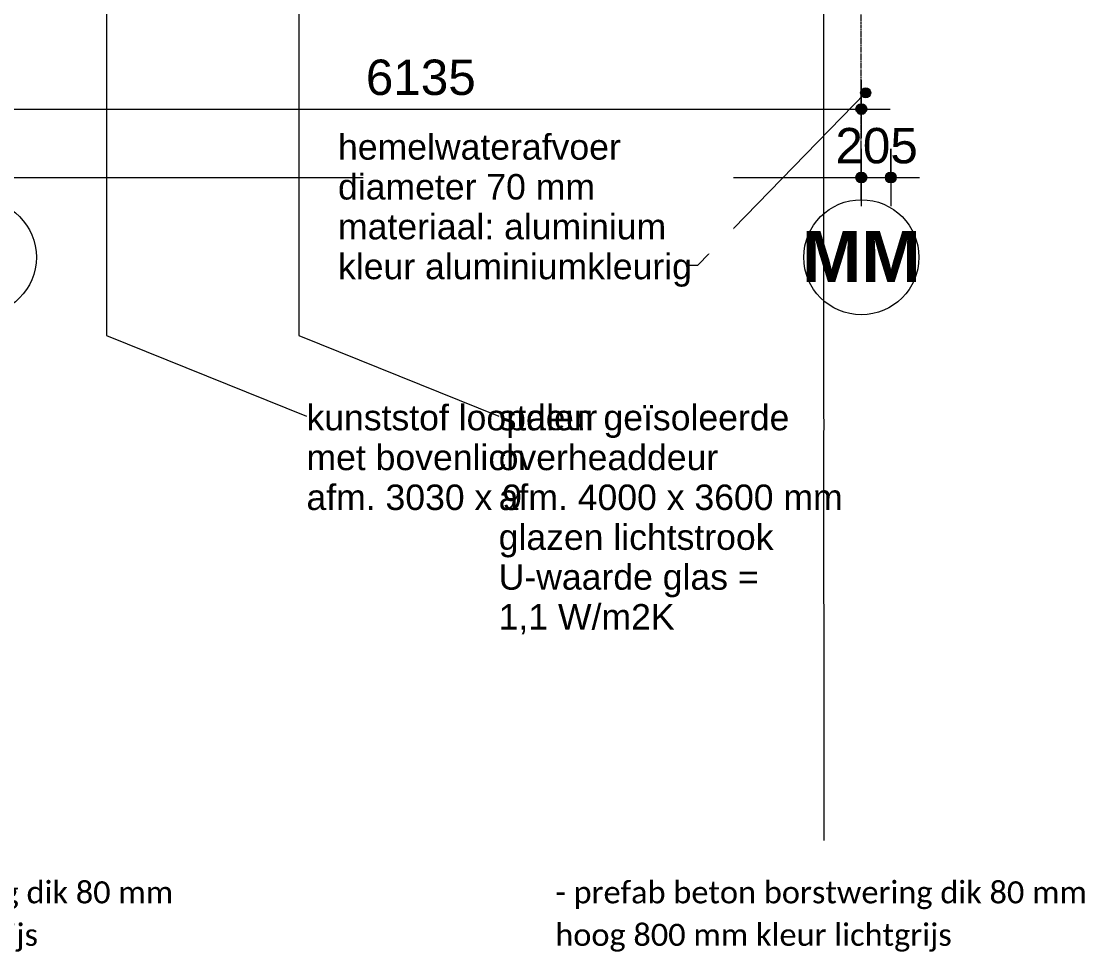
# Model space of a CAD drawing. Header units: millimetres. Extents: x 48682 to 485846, y -7071 to 11878.
# Drawn here: x 222370 to 229763, y -7071 to -604 of the extents above; entities that cross this region are included whole.
import ezdxf

# ---------------------------------------------------------------- set-up
doc = ezdxf.new("R2010")
doc.units = ezdxf.units.MM
doc.linetypes.add('Grid Line', pattern=[22.225, 12.7, -3.175, 3.175, -3.175])
for name, color, linetype, lineweight in [('A-ANNO-DIMS', 211, 'Continuous', 9), ('A-ANNO-DIMS-100', 211, 'Continuous', 9), ('G-ANNO-TEXT', 231, 'Continuous', 9), ('S-GRID', 1, 'Continuous', 9), ('S-GRID-IDEN', 1, 'Continuous', 18)]:
    doc.layers.add(name, color=color, linetype=linetype, lineweight=lineweight)
doc.styles.add('Arial', font='arial.ttf', dxfattribs={"height": 177.035928})
doc.styles.add('Arial_1', font='arial.ttf', dxfattribs={"height": 245.883234})
doc.styles.add('Arial_B', font='', dxfattribs={"height": 355.164671})
doc.styles.add('Calibri', font='calibri.ttf', dxfattribs={"height": 153.100159})
doc.styles.get('Arial_B').set_extended_font_data('Arial', bold=True)
doc.dimstyles.new('2_5mm', dxfattribs={"dimscale": 304.8, "dimtxt": 250, "dimasz": 0.918635, "dimexe": 0.656168, "dimexo": 0.0625, "dimgap": 0.082021, "dimtad": 1, "dimdec": 4, "dimzin": 0, "dimdsep": 46, "dimtxsty": 'Arial_1', "dimblk1": 'DOTSMALL', "dimblk2": 'DOTSMALL', "dimsah": 1, "dimcen": 0.09, "dimdle": 0.656168, "dimazin": 0, "dimtfac": 1, "dimtdec": 4, "dimtix": 1, "dimtmove": 0, "dimatfit": 3, "dimfxl": 0.656168, "dimfxlon": 1, "dimtvp": 1, "dimtolj": 1, "dimtzin": 0, "dimlwd": 13, "dimlwe": 13, "dimarcsym": 2})

# ---------------------------------------------------------------- blocks, each defined once
blk = doc.blocks.new('Grid - r_4_0mm-300507-linkergebouw zuidoostgevel')
at = {"layer": 'S-GRID-IDEN'}
blk.add_circle((49902.5, -2244.1), 400, dxfattribs=at)
blk = doc.blocks.new('DIMBLOCK29-linkergebouw zuidoostgevel')
at = {"layer": 'A-ANNO-DIMS-100', "lineweight": 25}
h = blk.add_hatch(color=256, dxfattribs=at)
edge = h.paths.add_edge_path(flags=0)
edge.add_arc((222074.7, -1213.9), 35, 0, 360)
h = blk.add_hatch(color=256, dxfattribs=at)
edge = h.paths.add_edge_path(flags=0)
edge.add_arc((228209.7, -1213.9), 35, 0, 360)
at = {"layer": 'A-ANNO-DIMS-100', "lineweight": 13}
for p, q in [((222074.7, -1013.9), (222074.7, -1413.9)), ((222074.7, -1213.9), (222074.7, -1013.9)), ((228209.7, -1013.9), (228209.7, -1413.9)), ((228209.7, -1213.9), (228209.7, -1013.9)), ((222074.7, -1213.9), (228409.7, -1213.9))]:
    blk.add_line(p, q, dxfattribs=at)
at = {"layer": 'A-ANNO-DIMS-100', "lineweight": 25}
for centre in [(222074.7, -1213.9), (228209.7, -1213.9)]:
    blk.add_circle(centre, 35, dxfattribs=at)
at = {"layer": 'A-ANNO-DIMS-100', "color": 0, "lineweight": 13, "insert": (224765.2, -870), "char_height": 245.88, "width": 904.615, "attachment_point": 1, "line_spacing_factor": 0.938532, "style": 'Arial_1'}
blk.add_mtext('6135', dxfattribs=at)
blk = doc.blocks.new('_DotSmall')
at = {"color": 0, "linetype": 'ByBlock', "const_width": 0.5}
blk.add_lwpolyline([(-0.0625, 0, 1), (0.0625, 0, 1)], format="xyb", close=True, dxfattribs=at)
blk = doc.blocks.new('DIMBLOCK30-linkergebouw zuidoostgevel')
at = {"layer": 'A-ANNO-DIMS-100', "lineweight": 25}
h = blk.add_hatch(color=256, dxfattribs=at)
edge = h.paths.add_edge_path(flags=0)
edge.add_arc((171624.7, -1689.2), 35, 0, 360)
h = blk.add_hatch(color=256, dxfattribs=at)
edge = h.paths.add_edge_path(flags=0)
edge.add_arc((228209.7, -1689.2), 35, 0, 360)
at = {"layer": 'A-ANNO-DIMS-100', "lineweight": 13}
for p, q in [((171624.7, -1489.2), (171624.7, -1889.2)), ((171624.7, -1689.2), (171624.7, -1489.2)), ((228209.7, -1489.2), (228209.7, -1889.2)), ((228209.7, -1689.2), (228209.7, -1489.2)), ((171424.7, -1689.2), (228209.7, -1689.2))]:
    blk.add_line(p, q, dxfattribs=at)
at = {"layer": 'A-ANNO-DIMS-100', "lineweight": 25}
for centre in [(171624.7, -1689.2), (228209.7, -1689.2)]:
    blk.add_circle(centre, 35, dxfattribs=at)
at = {"layer": 'A-ANNO-DIMS-100', "color": 0, "lineweight": 13, "insert": (199446, -1345.2), "char_height": 245.88, "width": 1130.769, "attachment_point": 1, "line_spacing_factor": 0.938532, "style": 'Arial_1'}
blk.add_mtext('56585', dxfattribs=at)
blk = doc.blocks.new('DIMBLOCK31-linkergebouw zuidoostgevel')
at = {"layer": 'A-ANNO-DIMS-100', "lineweight": 25}
h = blk.add_hatch(color=256, dxfattribs=at)
edge = h.paths.add_edge_path(flags=0)
edge.add_arc((228209.7, -1689.2), 35, 0, 360)
h = blk.add_hatch(color=256, dxfattribs=at)
edge = h.paths.add_edge_path(flags=0)
edge.add_arc((228414.7, -1689.2), 35, 0, 360)
at = {"layer": 'A-ANNO-DIMS-100', "lineweight": 13}
for p, q in [((228209.7, -1489.2), (228209.7, -1889.2)), ((228209.7, -1689.2), (228209.7, -1489.2)), ((228414.7, -1489.2), (228414.7, -1889.2)), ((228414.7, -1689.2), (228414.7, -1489.2)), ((228209.7, -1689.2), (228614.7, -1689.2))]:
    blk.add_line(p, q, dxfattribs=at)
at = {"layer": 'A-ANNO-DIMS-100', "lineweight": 25}
for centre in [(228209.7, -1689.2), (228414.7, -1689.2)]:
    blk.add_circle(centre, 35, dxfattribs=at)
at = {"layer": 'A-ANNO-DIMS-100', "color": 0, "lineweight": 13, "insert": (228029.5, -1345.2), "char_height": 245.88, "width": 678.462, "attachment_point": 1, "line_spacing_factor": 0.938532, "style": 'Arial_1'}
blk.add_mtext('205', dxfattribs=at)

msp = doc.modelspace()

# ---------------------------------------------------------------- hatches: boundary and pattern name
at = {"layer": 'G-ANNO-TEXT'}
h = msp.add_hatch(color=250, dxfattribs=at)
edge = h.paths.add_edge_path(flags=0)
edge.add_arc((228239.71397, -1101.01284), 35, 0, 360)

# ---------------------------------------------------------------- linework, layer by layer
at = {"layer": 'G-ANNO-TEXT', "color": 250}
for p, q in [((222963.1762, 2686.86681), (222963.1762, -2788.86907)), ((224299.46249, 2686.86681), (224299.46249, -2788.86907)), ((228239.71397, -1101.01284), (227071.33608, -2302.25982)), ((227071.33608, -2302.25982), (227008.89123, -2302.25982)), ((222963.1762, -2788.86907), (224352.25315, -3348.63154))]:
    msp.add_line(p, q, dxfattribs=at)
msp.add_circle((228239.71397, -1101.01284), 35, dxfattribs=at)
at = {"layer": 'S-GRID', "linetype": 'Grid Line', "lineweight": 18}
msp.add_line((228209.65371, -1444.12743), (228209.65371, 8924.65622), dxfattribs=at)
at = {"layer": 'S-GRID', "lineweight": 18}
msp.add_line((228209.65371, -1844.12743), (228209.65371, -1444.12743), dxfattribs=at)

# ---------------------------------------------------------------- block references
at = {"layer": 'S-GRID-IDEN'}
for p in [(172172.20157, 0), (178307.20157, 0)]:
    msp.add_blockref('Grid - r_4_0mm-300507-linkergebouw zuidoostgevel', p, dxfattribs=at)

# ---------------------------------------------------------------- texts
at = {"layer": 'G-ANNO-TEXT', "color": 7, "char_height": 153.100159, "width": 4479.6636353, "attachment_point": 1, "line_spacing_factor": 1.156427, "style": 'Calibri'}
for insert in [(219729.71266, -6582.04045), (226082.01025, -6582.04045)]:
    msp.add_mtext('- prefab beton borstwering dik 80 mm\\Phoog 800 mm kleur lichtgrijs', dxfattribs=dict(at, insert=insert))
at = {"layer": 'S-GRID-IDEN', "lineweight": 9, "insert": (228209.53164, -2060.98672), "char_height": 355.164671, "width": 957.5528763, "attachment_point": 2, "line_spacing_factor": 0.938532, "style": 'Arial_B'}
msp.add_mtext('MM', dxfattribs=at)

# ---------------------------------------------------------------- dimensions: what is measured, and where the dimension line sits
at = {"layer": 'A-ANNO-DIMS', "lineweight": 13}
for base, p1, p2, override, picture, middle in [((228209.65371, -1213.94212), (222074.65371, -1013.94212), (228209.65371, -1013.94212), {"dimpost": '<>', "dimfxl": 6135}, 'DIMBLOCK29-linkergebouw zuidoostgevel', (225142.15371, -1063.31692)), ((228209.6537139374, -1689.1827034552), (171624.6537139373, -1489.1827034552), (228209.6537139374, -1489.1827034552), {"dimpost": '<>', "dimfxl": 56585}, 'DIMBLOCK30-linkergebouw zuidoostgevel', (199917.1537139374, -1538.6413655489)), ((228414.65371, -1689.1827), (228209.65371, -1489.1827), (228414.65371, -1489.1827), {"dimpost": '<>', "dimfxl": 205}, 'DIMBLOCK31-linkergebouw zuidoostgevel', (228312.15371, -1538.64137))]:
    dim = msp.add_linear_dim(base=base, p1=p1, p2=p2, dimstyle='2_5mm', override=override, dxfattribs=at)
    dim.commit()
    dim.dimension.update_dxf_attribs({"geometry": picture, "text_midpoint": middle})

# ---------------------------------------------------------------- next in the draw order: texts
at = {"layer": 'G-ANNO-TEXT', "color": 7, "char_height": 177.0359281, "attachment_point": 1, "line_spacing_factor": 0.938532, "style": 'Arial', "bg_fill": 3, "box_fill_scale": 0, "bg_fill_color": 256, "bg_fill_true_color": 3254780160, "bg_fill_transparency": 256}
for s, insert, width in [('hemelwaterafvoer\\Pdiameter 70 mm\\Pmateriaal: aluminium\\Pkleur aluminiumkleurig', (224571.78718, -1388.6085), 2924.5248612), ('kunststof loopdeur\\Pmet bovenlicht\\Pafm. 3030 x 985 mm\\P', (224352.25315, -3269.9033), 2684.7743002)]:
    msp.add_mtext(s, dxfattribs=dict(at, insert=insert, width=width))

# ---------------------------------------------------------------- next in the draw order: linework, layer by layer
at = {"layer": 'G-ANNO-TEXT', "color": 250}
msp.add_line((224299.46249, -2788.86907), (225688.53944, -3348.63154), dxfattribs=at)

# ---------------------------------------------------------------- next in the draw order: texts
at = {"layer": 'G-ANNO-TEXT', "color": 7, "insert": (225688.53944, -3269.9033), "char_height": 177.0359281, "width": 2848.9278375, "attachment_point": 1, "line_spacing_factor": 0.938532, "style": 'Arial', "bg_fill": 3, "box_fill_scale": 0, "bg_fill_color": 256, "bg_fill_true_color": 3254780160, "bg_fill_transparency": 256}
msp.add_mtext('stalen geïsoleerde\\Poverheaddeur\\Pafm. 4000 x 3600 mm\\Pglazen lichtstrook\\PU-waarde glas =\\P1,1 W/m2K\\P', dxfattribs=at)

# ---------------------------------------------------------------- next in the draw order: linework, layer by layer
at = {"layer": 'G-ANNO-TEXT', "color": 250}
msp.add_line((227945.63509, 272.00387), (227948.53676, -6299.07503), dxfattribs=at)

doc.saveas('drawing.dxf')
